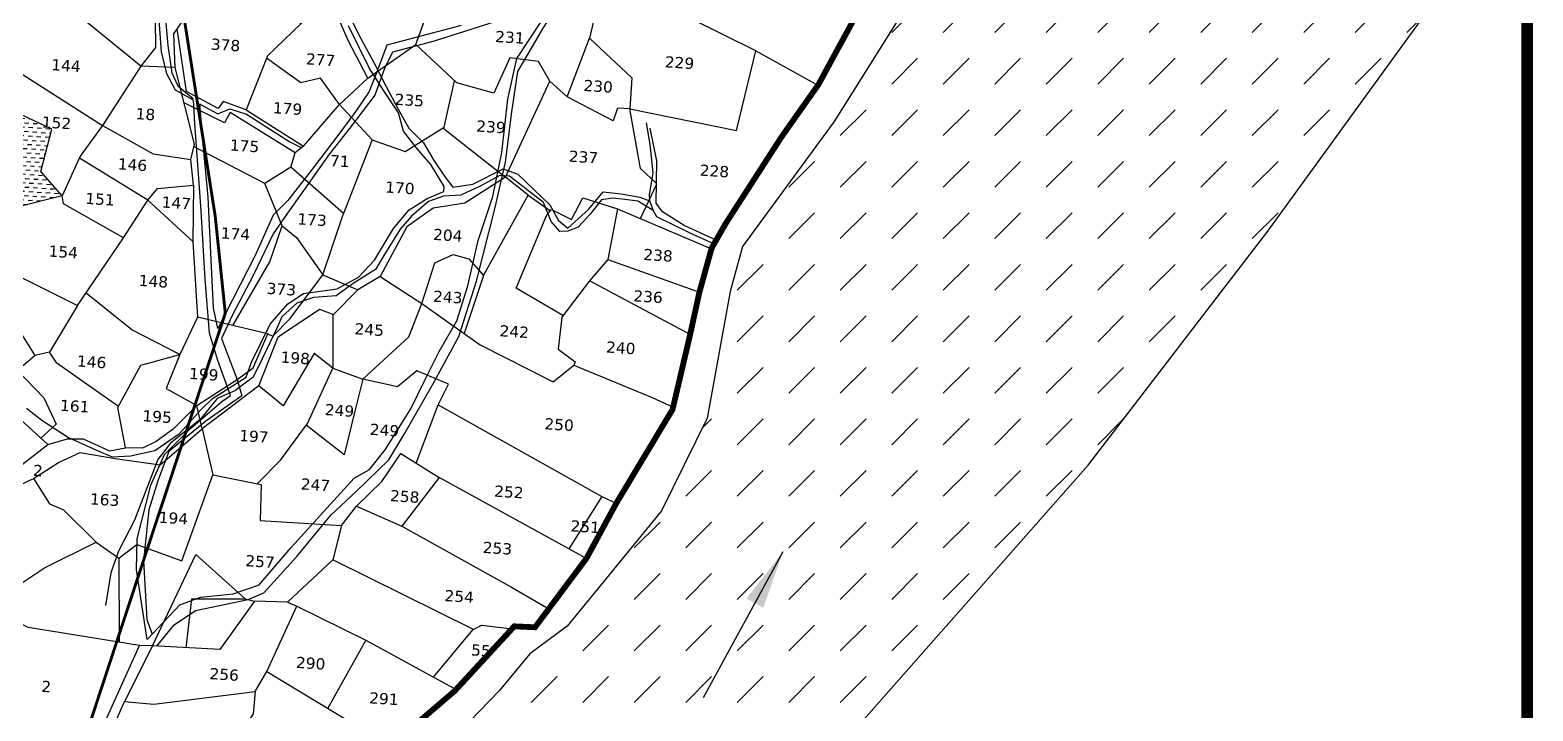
# Model space of a CAD drawing. Header units: inches. Extents: x 387166 to 391512, y 1838909 to 1843742.
# Drawn here: x 388933 to 391512, y 1841026 to 1842194 of the extents above; entities that cross this region are included whole.
import ezdxf

# ---------------------------------------------------------------- set-up
doc = ezdxf.new("R2010")
doc.units = ezdxf.units.IN
doc.header["$MEASUREMENT"] = 0
for name, color, linetype in [('BND', 6, 'Continuous'), ('NALA', 4, 'Continuous'), ('ROAD', 1, 'Continuous'), ('ROADS', 50, 'Continuous'), ('SY.AREA', 7, 'Continuous'), ('TEXT', 7, 'Continuous'), ('VILLAGE AREA', 1, 'Continuous'), ('WATER', 4, 'Continuous')]:
    doc.layers.add(name, color=color, linetype=linetype)
doc.styles.get("Standard").update_dxf_attribs({"font": 'verdana.ttf'})
doc.dimstyles.get("Standard").update_dxf_attribs({"dimtxt": 0.18, "dimasz": 0.18, "dimexe": 0.18, "dimexo": 0.0625, "dimgap": 0.09, "dimtad": 0, "dimtih": 1, "dimtoh": 1, "dimdec": 4, "dimzin": 0, "dimdsep": 46, "dimtxsty": 'Standard', "dimcen": 0.09, "dimadec": 0, "dimazin": 0, "dimtfac": 1, "dimtdec": 4, "dimtofl": 0, "dimtmove": 0, "dimatfit": 3, "dimfxl": 1, "dimtolj": 1, "dimtzin": 0, "dimarcsym": 0})

msp = doc.modelspace()

# ---------------------------------------------------------------- hatches: boundary and pattern name
h = msp.add_hatch()
h.set_pattern_fill('DASH', color=4, scale=500, angle=45)
h.paths.add_polyline_path([(390312.8, 1842037.2), (390155.3, 1841823.2), (390133.9, 1841745.9), (390094.4, 1841528.7), (390016, 1841369.3), (389854.1, 1841171.9), (389790.5, 1841124.2), (389737.5, 1841060.7), (389616.7, 1840935.9), (389554.5, 1840853.8), (389431.9, 1840667.9), (389330.5, 1840558.2), (389163.6, 1840421), (389065.2, 1840318.8), (388934, 1840254.6), (388805.5, 1840207.4), (388651.7, 1840153.5), (388550.7, 1840125.9), (388422.1, 1840107.6), (388315.5, 1840090.3), (388267, 1840070.6), (388208, 1840043.1), (388107, 1839952.7), (388032.3, 1839887.1), (388024.6, 1839887.1), (387989.9, 1839894.9), (387961.6, 1839906.4), (387939.7, 1839905.1), (387902.5, 1839879.4), (387787.8, 1839816.4), (387706.8, 1839759.9), (387490.6, 1839667.2), (387271.9, 1839588.7), (387175.6, 1839559.8), (387175.6, 1839109.1), (387196.2, 1839098.1), (387250.2, 1839091.6), (387322.6, 1839089.5), (387561.1, 1839129.6), (387680.3, 1839140), (387815.1, 1839162.4), (387899.8, 1839178), (388210.9, 1839361.6), (388399.6, 1839422.5), (388566, 1839533.4), (388799.1, 1839644.2), (389371, 1839940.5), (389756.6, 1840142), (389900.1, 1840276.4), (390324.9, 1840968), (390748.2, 1841448.1), (391056.6, 1841849.3), (391459.4, 1842404.7), (391501.7, 1842454.5), (391501.7, 1843354), (391377.7, 1843259.1), (391013.5, 1842919.1), (390889.6, 1842795.5), (390654.6, 1842545.6), (390479.3, 1842304.1)])
h.paths.add_polyline_path([(389585.2, 1840250.1), (390143, 1841005.7), (390043, 1841079.6), (389485.2, 1840324)], flags=24)
at = {"layer": 'WATER'}
h = msp.add_hatch(dxfattribs=at)
h.set_pattern_fill('DASH', color=256, scale=2.308336, angle=-3.7161, style=0)
h.set_pattern_definition([(356.283897, (378574.076, 1829017.3926), (7.7885667, 6.8385455), [7.328966, -7.328966])])
h.paths.add_polyline_path([(388969.9, 1842024), (388863.8, 1842074), (388862.9, 1842153.9), (388812.5, 1842219.5), (388617.8, 1842006.2), (388506.5, 1841858.3), (388504.4, 1841856.4), (388590.5, 1841764.7), (388650.9, 1841674.5), (388744.8, 1841777.6), (388789.2, 1841855.2), (388777.9, 1841888.6), (388910.4, 1841890.5), (388987.4, 1841909.8), (388950.8, 1841951.4)])
h.paths.add_polyline_path([(388714.9, 1841984.7), (388815.6, 1841978.1), (388817.5, 1842007.4), (388716.8, 1842013.9)], flags=24)
h.paths.add_polyline_path([(388718.4, 1841930.9), (388772.9, 1841927.3), (388774.8, 1841956.8), (388720.3, 1841960.3)], flags=24)
h.paths.add_polyline_path([(388946.9, 1842022.4), (389001.5, 1842018.9), (389003.4, 1842048.3), (388948.8, 1842051.8)], flags=9)

# ---------------------------------------------------------------- linework, layer by layer
at = {"const_width": 20}
msp.add_lwpolyline([(387175.6, 1838919.1), (391501.7, 1838919.1), (391501.7, 1843732.2), (387175.6, 1843732.2)], close=True, dxfattribs=at)
at = {"color": 4}
for points in [[(391501.7, 1843354), (391377.7, 1843259.1), (391013.5, 1842919.1), (390889.6, 1842795.5), (390654.6, 1842545.6), (390479.3, 1842304.1), (390312.8, 1842037.2), (390155.3, 1841823.2), (390133.9, 1841745.9), (390094.4, 1841528.7), (390016, 1841369.3), (389854.1, 1841171.9), (389790.5, 1841124.2), (389737.5, 1841060.7), (389616.7, 1840935.9)], [(387175.6, 1839109.1), (387196.2, 1839098.1), (387250.2, 1839091.6), (387322.6, 1839089.5), (387561.1, 1839129.6), (387680.3, 1839140), (387815.1, 1839162.4), (387899.8, 1839178), (388210.9, 1839361.6), (388399.6, 1839422.5), (388566, 1839533.4), (388799.1, 1839644.2), (389371, 1839940.5), (389756.6, 1840142), (389900.1, 1840276.4), (390324.9, 1840968), (390748.2, 1841448.1), (391056.6, 1841849.3), (391459.4, 1842404.7), (391501.7, 1842454.5)]]:
    msp.add_lwpolyline(points, dxfattribs=at)
at = {"layer": 'BND', "lineweight": 30, "const_width": 10}
msp.add_lwpolyline([(389591.7, 1841000.9), (389661.5, 1841060.8), (389763.5, 1841171.4), (389799.1, 1841169.8), (389887.4, 1841288), (389938.6, 1841382.5), (390035.2, 1841543.5), (390065.4, 1841672.2), (390081.3, 1841744.7), (390102.3, 1841820.3), (390126.1, 1841862), (390222.7, 1842011.8), (390285.4, 1842100.6), (390349.8, 1842218.9)], dxfattribs=at)
at = {"layer": 'NALA'}
for points in [[(389438, 1842310), (389469.1, 1842241.1), (389500.7, 1842178.5), (389523.2, 1842137.3), (389543, 1842098.4), (389564.1, 1842058.7), (389582.3, 1842026.1), (389607.8, 1842000.8), (389624.8, 1841971.8), (389645.2, 1841941.9), (389658, 1841925), (389692.5, 1841929.8), (389744.5, 1841956.4), (389769.7, 1841947), (389824.5, 1841894.3), (389839.5, 1841867.5), (389855.4, 1841854.6), (389891, 1841886.5), (389916, 1841916.9), (389947.2, 1841913.5), (389978.9, 1841907.9), (389995.5, 1841901.1)], [(388926.7, 1841545.9), (388952.9, 1841525), (388998.6, 1841495.4), (389046.4, 1841473.7), (389073.2, 1841462.3), (389105.1, 1841463.9), (389146.5, 1841473.2), (389189.2, 1841502.1), (389226, 1841543.5), (389245.8, 1841562), (389303.5, 1841598.7), (389312.4, 1841624.5), (389344.8, 1841689.5), (389374.7, 1841724.7), (389401.6, 1841742.1), (389459.7, 1841750.3), (389496.4, 1841770.1), (389523.6, 1841799.3), (389556, 1841854.1), (389583.2, 1841885.9), (389613.9, 1841905.5), (389642.9, 1841917.4), (389643.4, 1841925.7), (389620.1, 1841963.8), (389605, 1841981.4), (389594.9, 1841992.8), (389573.4, 1842020.6), (389564.6, 1842052.3), (389539.5, 1842089.9), (389514.4, 1842129.2), (389478.9, 1842201.6)], [(389990, 1842035.2), (389995.9, 1841997.7), (390001.6, 1841949.6), (389995, 1841912.3), (389995.5, 1841901.1), (390002.1, 1841884.7), (390007.6, 1841874.6), (390063.9, 1841847), (390106.3, 1841827.3)], [(390110.2, 1841834.1), (390055.3, 1841859.2), (390017.8, 1841882.3), (390007, 1841897.1), (390008.2, 1841970.1), (389996.5, 1842026.2)], [(390002.1, 1841884.7), (389975.7, 1841900.6), (389948.9, 1841904.2), (389932.8, 1841905.8), (389913.4, 1841902.9), (389893.2, 1841877.8), (389873.2, 1841856.4), (389855.4, 1841849.1), (389841.5, 1841848.8), (389827.1, 1841866), (389813.6, 1841898.6), (389778.2, 1841926), (389755.3, 1841943.7), (389738.6, 1841944.8), (389705, 1841926.6), (389671.8, 1841911.2), (389642.3, 1841909.6), (389616.5, 1841899.9), (389587.3, 1841874.8), (389567.9, 1841852.7), (389539.8, 1841807.8), (389525.6, 1841783.6), (389488.7, 1841760.8), (389457.9, 1841738.2), (389418.7, 1841735.4), (389390.5, 1841725.8), (389364.4, 1841702.4), (389357.2, 1841684.9), (389330.8, 1841630.4), (389315.5, 1841599), (389284, 1841575.3), (389253.8, 1841562.3), (389223.8, 1841525.9), (389173.8, 1841485.4), (389151.6, 1841457.5), (389111.7, 1841353.5), (389084.3, 1841300.2), (389071.1, 1841263.3), (389062, 1841207)]]:
    msp.add_lwpolyline(points, dxfattribs=at)
at = {"layer": 'ROAD'}
for points in [[(389103, 1842864), (389109.8, 1842786.9), (389124.1, 1842668.3), (389135.3, 1842553.3), (389144.2, 1842452.7), (389157.3, 1842297), (389168.7, 1842167.7), (389175.6, 1842121.1), (389186.2, 1842098.4), (389212.7, 1842076.9)], [(389212.9, 1842073.9), (389182.3, 1842091), (389167, 1842119.1), (389158.1, 1842156.9), (389151, 1842252.1), (389146.8, 1842308.8), (389131.1, 1842470.8), (389121.2, 1842615.7), (389100.1, 1842776.7), (389087.7, 1842854.8)], [(389133.6, 1841148.9), (389189.8, 1841208.1), (389224.8, 1841221.2), (389281, 1841227.3), (389326, 1841242.5), (389380.4, 1841306.5), (389442, 1841374.3), (389488.6, 1841425.7), (389514.9, 1841440.4), (389542.2, 1841474.2), (389585.9, 1841544.6), (389610, 1841593.9), (389634.8, 1841643.1), (389664.9, 1841695.4), (389684.1, 1841755.5), (389701.7, 1841833.1), (389726.9, 1841908.5), (389742.3, 1841984.1), (389752.4, 1842075.8), (389768.1, 1842145.2), (389810, 1842209.4)], [(389672.3, 1842202.1), (389545.1, 1842168.2), (389527.1, 1842120.8), (389514.5, 1842088.8), (389491.7, 1842054.9), (389457.5, 1842009), (389414.9, 1841953.2), (389375.2, 1841901.9), (389349.8, 1841876.6), (389318.6, 1841807.7), (389279.9, 1841731.5), (389254.7, 1841682.1), (389247.4, 1841718), (389243.7, 1841788.3), (389238.3, 1841907.6), (389229.7, 1841998.3), (389224, 1842067.7)], [(389742.5, 1842212.4), (389626.3, 1842175.3), (389554.6, 1842156.3), (389540.9, 1842128.6), (389524, 1842082.3), (389480.5, 1842025.2), (389446.3, 1841982.1), (389374.5, 1841880.2), (389349.9, 1841844.9), (389316, 1841774.6), (389279.4, 1841704.5), (389260.8, 1841665.3), (389276.3, 1841624.6), (389288, 1841594.8)], [(389133.6, 1841148.9), (389115.2, 1841268.2), (389116.3, 1841321.3), (389139.7, 1841413.3), (389163.3, 1841466.1), (389208.5, 1841511.1), (389261.4, 1841557.2), (389276.5, 1841567.2), (389255, 1841627.6), (389240.6, 1841674.2), (389232.8, 1841767.2), (389226.4, 1841884.3), (389215.3, 1842034.1), (389212.9, 1842073.9)], [(389224, 1842067.7), (389226, 1842066.1), (389254.6, 1842050.3), (389275.4, 1842059.3), (389303.7, 1842050), (389378.2, 1842002.4), (389396.7, 1841993.6)], [(389288, 1841594.8), (389296.2, 1841566.9), (389234.1, 1841523.5), (389170.7, 1841471.2), (389152.1, 1841420.8), (389136.3, 1841371), (389127.1, 1841283.9), (389133.1, 1841183.2), (389142.1, 1841157.8)]]:
    msp.add_lwpolyline(points, dxfattribs=at)
at = {"layer": 'ROADS', "color": 40, "const_width": 5}
msp.add_lwpolyline([(389056.2, 1843732.2), (389051.9, 1843688.7), (389067.9, 1843259.8), (389080.3, 1842952.3), (389165.2, 1842417.2), (389250.3, 1841875), (389267.6, 1841708.5), (389134.1, 1841305.3), (388975.8, 1840824.8)], dxfattribs=at)
at = {"layer": 'SY.AREA'}
for points in [[(389181.4, 1842130.1), (389179.4, 1842187.7), (389264.2, 1842312.1), (389360.4, 1842419.9), (389422.8, 1842286.5), (389438.5, 1842249.1), (389397.3, 1842204.8), (389352.8, 1842243.1), (389262.5, 1842309.5)], [(389854.1, 1842080), (389824.3, 1842106.8), (389805, 1842140.2), (389755.7, 1842146.8), (389728.2, 1842086.2), (389664.9, 1842103.7), (389594.4, 1842169.4), (389649.2, 1842320.2), (389766.9, 1842228.6), (389855.6, 1842373.4), (389879.5, 1842349), (389923.6, 1842311.7)], [(390177.9, 1842158.9), (390010.6, 1842241.6), (389923.6, 1842311.7), (389892.9, 1842180.2), (389965.1, 1842112.4), (389961.7, 1842059.1), (389940.9, 1842060.3), (389933.4, 1842038.6), (389854.1, 1842080), (389892.9, 1842180.2)], [(388654.3, 1842233.8), (388691.8, 1842192.8), (388617.8, 1842006.2), (388812.5, 1842219.5), (388862.9, 1842153.9), (389056.7, 1842030.8), (389018.7, 1841977.7), (388987.4, 1841909.8), (388950.8, 1841951.4), (388969.9, 1842024), (388863.8, 1842074), (388862.9, 1842153.9), (388902.7, 1842229.1), (388847.3, 1842261.5), (388812.5, 1842219.5)], [(389463.4, 1842066.8), (389512.2, 1842111.8), (389478.3, 1842176.1), (389448.3, 1842246.5), (389438.5, 1842249.1)], [(389147.1, 1842211.3), (389147.9, 1842164.3), (389122.8, 1842132.4), (389006.2, 1842227.2)], [(389397.3, 1842204.8), (389340, 1842150), (389303.3, 1842057.6), (389264, 1842071.6), (389255.5, 1842059.7), (389200.8, 1842089.1), (389185.2, 1842196.3)], [(389512.2, 1842111.8), (389594.4, 1842169.4)], [(389463.4, 1842066.8), (389431, 1842111.9), (389397.3, 1842103.5), (389338.5, 1842146.2)], [(389980, 1841871), (390008.4, 1841930.6), (389979.9, 1841956.6), (389961.7, 1842059.1), (390144.7, 1842021.7), (390177.9, 1842158.9), (390284.6, 1842099.5)], [(389122.8, 1842132.4), (389056.7, 1842030.8), (389143.9, 1841982.1), (389208.5, 1841972.1), (389215, 1841998.6), (389181.4, 1842130.1), (389122.8, 1842132.4)], [(389519.4, 1842006), (389576.2, 1841986.1), (389643.1, 1842027.6), (389660.9, 1842107.4)], [(389641.2, 1842026.5), (389748.3, 1841941.8), (389824.3, 1842106.8)], [(389380.1, 1841959), (389387.4, 1841983.6), (389276.1, 1842052.8), (389266.5, 1842035.1), (389196.9, 1842069.6)], [(389401.6, 1841995.3), (389463.4, 1842066.8), (389519.4, 1842006), (389470.2, 1841879.8)], [(389303.3, 1842057.6), (389401.6, 1841995.3), (389387.4, 1841983.6)], [(389280.5, 1841687.5), (389344.1, 1841796.7), (389365.1, 1841858.4), (389335.2, 1841930.9), (389213.9, 1841993.9)], [(389092.9, 1841837.7), (389134.5, 1841902.3), (389017.3, 1841974.8)], [(389134.5, 1841902.3), (389151, 1841922.5), (389212.8, 1841928.4), (389208.5, 1841972.1)], [(389365.1, 1841858.4), (389389.9, 1841838.5), (389435.2, 1841774.5), (389470.2, 1841879.8), (389380.1, 1841959), (389335.2, 1841930.9)], [(389748.3, 1841941.8), (389678.4, 1841897.4), (389624.2, 1841888.9), (389579.1, 1841856.6), (389533.3, 1841771.4), (389495, 1841748.8)], [(389710.6, 1841773.3), (389787.4, 1841910.8), (389748.3, 1841941.8)], [(388987.4, 1841909.8), (388910.4, 1841890.5), (388777.9, 1841888.6), (388789.2, 1841855.2), (388744.8, 1841777.6), (388650.9, 1841674.5), (388590.5, 1841764.7), (388504.4, 1841856.4)], [(389014, 1841721.5), (389092.9, 1841837.7), (388990.1, 1841896.1), (388987.4, 1841909.8)], [(389212.8, 1841928.4), (389212.1, 1841831.8), (389134.5, 1841902.3)], [(389787.4, 1841910.8), (389825.5, 1841884.2)], [(389847.1, 1841704.4), (389766.8, 1841751.3), (389819.4, 1841877.4), (389827.3, 1841886.3), (389861.8, 1841869.3), (389881, 1841906.3), (389940.9, 1841887.6), (389923.9, 1841800.8), (389892.7, 1841764.2)], [(389940.9, 1841887.6), (390102, 1841819.1)], [(389212.1, 1841831.8), (389219.9, 1841701.9), (389189.6, 1841637.6), (389107, 1841680.3), (389028.6, 1841743)], [(389604.6, 1841725.2), (389627.3, 1841794.9), (389658.6, 1841809.1), (389685.6, 1841801.7), (389710.6, 1841773.3), (389677.8, 1841673.5)], [(389923.9, 1841800.8), (390081.3, 1841744.7)], [(388898.5, 1841779.4), (389014, 1841721.5), (388965.8, 1841641.5), (388941.4, 1841636), (388912.6, 1841681.5)], [(389218.5, 1841550), (389288, 1841594.8), (389315.4, 1841614.9), (389340.4, 1841673.2), (389349.3, 1841669.4), (389378.8, 1841699.2), (389435.2, 1841774.5), (389495, 1841748.8), (389451.9, 1841705), (389452.3, 1841614.5), (389503.5, 1841595.5), (389489.9, 1841540.4), (389471.7, 1841465.8), (389406.6, 1841516.5)], [(389533.3, 1841771.4), (389604.6, 1841725.2)], [(390065.4, 1841672.2), (389892.7, 1841764.2), (389844.9, 1841701.6), (389838.7, 1841646.9), (389868.2, 1841624.9), (389865.8, 1841619.7)], [(389325.4, 1841583.9), (389358.4, 1841668.1), (389429.2, 1841715.7), (389453.3, 1841706.5)], [(389632.8, 1841551.2), (389650.7, 1841586.6), (389596.4, 1841609.6), (389563.1, 1841582.3), (389503.5, 1841595.5), (389582.8, 1841668.2), (389604.6, 1841725.2), (389677.8, 1841673.5), (389704.8, 1841654.3), (389830.4, 1841591.1), (389865.8, 1841619.7), (389999.9, 1841564), (390036.1, 1841547.2)], [(389340.4, 1841673.2), (389219.9, 1841701.9)], [(388888.2, 1841425.2), (388963.2, 1841483.1), (388895.9, 1841544.6), (388857, 1841576.4), (388805.9, 1841615), (388715.3, 1841655.4), (388650.9, 1841674.5)], [(388941.4, 1841636), (388911.1, 1841610.1), (388956.1, 1841563.5), (388977.1, 1841518.4), (388950.9, 1841494.4)], [(389084.5, 1841548.7), (389021.5, 1841592.4), (388978.3, 1841622.7), (388965.8, 1841641.5)], [(389189.6, 1841637.6), (389166, 1841579.5), (389218.5, 1841550), (389178.4, 1841509.6), (389148.8, 1841488.2), (389125.5, 1841477), (389096.6, 1841477.5), (389083.4, 1841546.8), (389122.8, 1841619.7), (389189.6, 1841637.6)], [(389322.8, 1841416.3), (389362.3, 1841456.7), (389408.7, 1841519.3), (389452.3, 1841614.5), (389420, 1841639.2), (389366.9, 1841549.5), (389325.4, 1841583.9), (389227.8, 1841510.3)], [(388938.3, 1841424.8), (388981.3, 1841452.3), (389018.4, 1841469.7), (389078.4, 1841459.4), (389156.1, 1841448.7), (389227.8, 1841510.3), (389218.5, 1841550)], [(389595.3, 1841451.5), (389632.8, 1841551.2), (389913.6, 1841394), (389938.6, 1841382.5)], [(389227.8, 1841510.3), (389246.2, 1841431.3)], [(388963.2, 1841483.1), (388996.7, 1841493.2), (389023.5, 1841492.8), (389068.7, 1841472.3), (389096.6, 1841477.5)], [(389492.5, 1841377.5), (389536.2, 1841419.9), (389568.9, 1841468.1)], [(389568.9, 1841468.1), (389634.8, 1841426.6)], [(388770.4, 1841305.3), (388750.2, 1841355.2), (388849.3, 1841412.9), (388888.2, 1841425.2), (388903.3, 1841408.7), (388938.3, 1841424.8), (388965.8, 1841381.4), (388989.8, 1841371.4), (389045.9, 1841315.7)], [(389084.7, 1841288.2), (389115.9, 1841311.9), (389192.9, 1841283.6), (389246.2, 1841431.3), (389329.4, 1841415), (389327.6, 1841352.7), (389467.1, 1841344.6), (389452.1, 1841285.3)], [(389887.4, 1841288), (389857.2, 1841304.1), (389634.8, 1841426.6), (389570.3, 1841343.5)], [(389913.6, 1841394), (389857.2, 1841304.1)], [(389467.1, 1841344.6), (389492.5, 1841377.5), (389570.3, 1841343.5), (389758.9, 1841238.7), (389819.1, 1841203.9)], [(388885.2, 1841248.8), (388918.1, 1841245.3), (388957.3, 1841271.6), (389045.9, 1841315.7), (389084.7, 1841288.2), (389085.5, 1841144.3)], [(389142.9, 1841137.8), (389216.8, 1841294.6), (389301.7, 1841218.5), (389317.5, 1841214.7)], [(389693.4, 1841165.9), (389452.1, 1841285.3), (389374.1, 1841212.8), (389390.2, 1841206.1)], [(389374.1, 1841212.8), (389317.5, 1841214.7), (389258, 1841131.4), (389142.9, 1841137.8), (389094.5, 1841042.6)], [(389200.7, 1841134.6), (389210.1, 1841218.6), (389301.7, 1841218.5)], [(389142.9, 1841137.8), (389120.3, 1841138.7), (388929.5, 1841169.4), (388853.1, 1841208), (388811.4, 1840995.4), (388927.6, 1840971.3), (389034.2, 1840947), (389120.3, 1841138.7)], [(389339.1, 1841093.8), (389390.2, 1841206.1), (389508.9, 1841147.9), (389663.7, 1841063.2)], [(389625, 1841084.4), (389692.2, 1841165.3), (389707.4, 1841173.6), (389759.7, 1841167.4)], [(389508.9, 1841147.9), (389443.3, 1841031)], [(389319.1, 1841059.9), (389339.1, 1841093.8), (389548.3, 1840967.7)], [(389046.1, 1840931.4), (389094.5, 1841042.6), (389144.8, 1841038), (389319.1, 1841059.9), (389315.3, 1841021.6), (389276.7, 1840960.3), (389259.1, 1840913.6)]]:
    msp.add_lwpolyline(points, dxfattribs=at)
at = {"layer": 'VILLAGE AREA'}
msp.add_lwpolyline([(389150.3, 1841137.4), (389179.9, 1841173.9), (389216.6, 1841198.7), (389306.7, 1841217.3), (389333.8, 1841229), (389390.2, 1841291), (389448.6, 1841362.2), (389493, 1841403.3), (389548.3, 1841457), (389575.7, 1841502.5), (389625.5, 1841589.7), (389668.5, 1841668.7), (389698.7, 1841763.3), (389730.8, 1841889.7), (389748.2, 1841967.4), (389759.4, 1842054), (389769.4, 1842123.3), (389814.5, 1842199.4), (389842.3, 1842242.6), (389900, 1842263.9), (389926.4, 1842282), (389989.5, 1842353.5), (390047.2, 1842411), (390089.4, 1842446.7)], dxfattribs=at)

# ---------------------------------------------------------------- texts
at = {"layer": 'TEXT'}
for s, height, p in [('231', 19.24, (389730.3, 1842173.9)), ('378', 19.24, (389242.3, 1842160.8)), ('144', 19.24, (388968.5, 1842125.5)), ('277', 19.24, (389405.5, 1842135.5)), ('229', 19.24, (390021.4, 1842130.4)), ('230', 19.24, (389881.8, 1842089.9)), ('179', 19.24, (389348.7, 1842051.7)), ('235', 19.24, (389557.7, 1842066.2)), ('152', 19.24, (388952.2, 1842027.3)), ('18', 19.24, (389113.2, 1842041.5)), ('239', 19.24, (389697.8, 1842020.3)), ('175', 19.24, (389274.9, 1841987.7)), ('237', 19.24, (389856.6, 1841968.6)), ('146', 19.24, (389082.6, 1841955.4)), ('71', 19.24, (389446.8, 1841961.1)), ('228', 19.24, (390081.3, 1841944.6)), ('170', 19.24, (389541.5, 1841915.7)), ('151', 19.24, (389026.9, 1841896.2)), ('147', 19.24, (389157.9, 1841889.9)), ('173', 19.24, (389390.8, 1841861)), ('174', 19.24, (389259.4, 1841836.9)), ('204', 19.24, (389623.7, 1841834.4)), ('154', 19.24, (388963.8, 1841805.8)), ('238', 19.24, (389984.5, 1841800)), ('148', 19.24, (389118.5, 1841755.5)), ('373', 19.24, (389338.1, 1841741.9)), ('243', 19.24, (389623.7, 1841728.4)), ('236', 19.24, (389967.4, 1841729)), ('245', 19.24, (389489, 1841672.5)), ('242', 19.24, (389737.8, 1841669.1)), ('240', 19.24, (389920.6, 1841641.2)), ('146', 19.24, (389012.5, 1841617.2)), ('198', 19.24, (389362, 1841623.9)), ('199', 19.24, (389204.9, 1841595.9)), ('161', 19.24, (388983.5, 1841541.3)), ('249', 19.24, (389437.9, 1841533.9)), ('195', 19.24, (389124.9, 1841523.3)), ('250', 19.24, (389814.8, 1841509.6)), ('197', 19.24, (389291, 1841489.4)), ('249', 19.24, (389515.1, 1841500.1)), ('2', 19.2, (388937.1, 1841429.6)), ('247', 19.24, (389396.7, 1841406.3)), ('163', 19.24, (389034.9, 1841380.7)), ('258', 19.24, (389549.9, 1841386.3)), ('252', 19.24, (389728.6, 1841394)), ('194', 19.24, (389152.8, 1841349.2)), ('251', 19.24, (389859.6, 1841334.4)), ('253', 19.24, (389708.9, 1841297.5)), ('257', 19.24, (389301.5, 1841274.7)), ('254', 19.24, (389643.3, 1841214.8)), ('55', 19.24, (389688.9, 1841121.7)), ('290', 19.24, (389388.4, 1841100.2)), ('256', 19.24, (389240, 1841081)), ('2', 19.2, (388951.4, 1841059.1)), ('291', 19.24, (389514.1, 1841039.4))]:
    msp.add_text(s, height=height, rotation=356.2839, dxfattribs=at).set_placement(p)

# ---------------------------------------------------------------- leaders
at = {"color": 4}
msp.add_leader([(390224.4, 1841299), (390087.6, 1841048.6)], dimstyle='Standard', override={"dimasz": 100}, dxfattribs=at)

doc.saveas('drawing.dxf')
